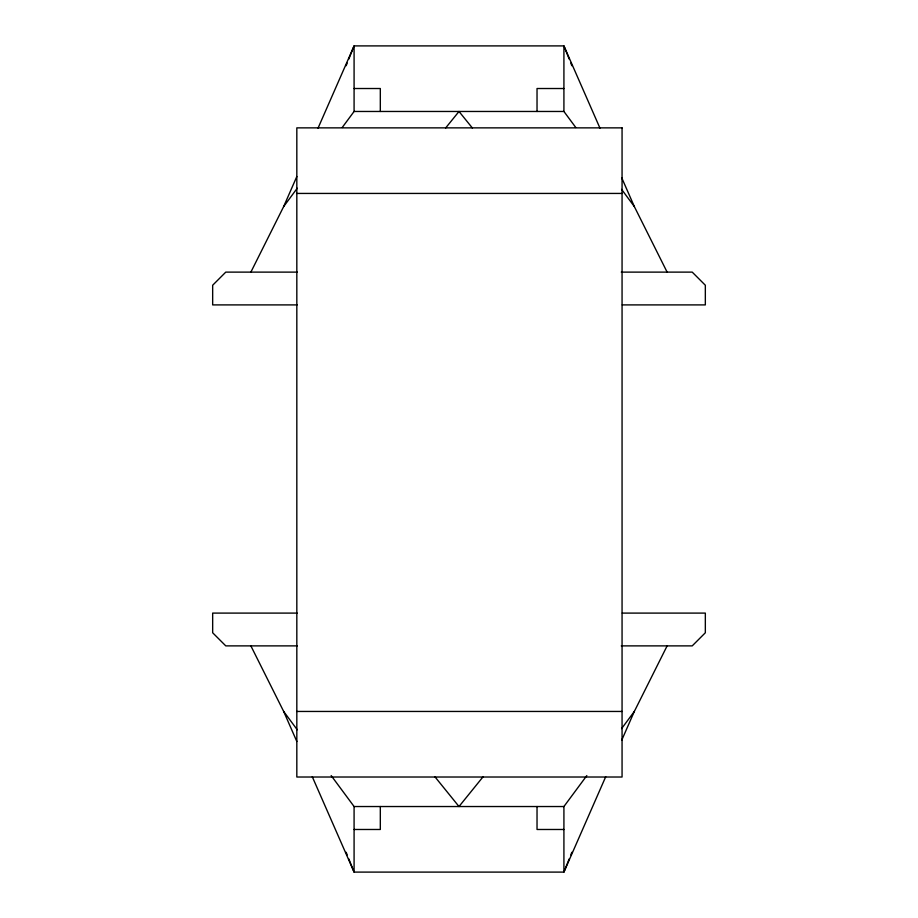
<?xml version="1.0" encoding="UTF-8"?>
<svg xmlns="http://www.w3.org/2000/svg" width="918" height="918" viewBox="0 0 918 918"><rect width="100%" height="100%" fill="white"/><g stroke="black" fill="none" stroke-linecap="round" stroke-linejoin="round"><path stroke-width="1.38" d="M346.143 65.729L347.199 63.078M348.794 59.119L354.084 45.9L563.916 45.9L599.982 128.187M569.206 858.881L563.916 872.1L354.084 872.1L312.292 776.754M570.801 854.922L571.857 852.271M250.878 272.118L283.673 206.55L296.835 176.508M318.018 128.187L354.084 45.9L354.084 111.468L342.207 127.51M605.708 776.754L563.916 872.1L563.916 806.532L586.82 775.595M621.738 740.183L634.327 711.45L667.122 645.882M283.673 206.55L297.248 188.224M621.601 728.628L634.327 711.45M445.574 128.05L459 111.468L472.426 128.05M483.166 776.674L459 806.532L434.834 776.674M354.084 88.518L380.316 88.518L380.316 111.468M563.916 88.518L537.03 88.518L537.03 111.468M354.084 111.468L563.916 111.468L575.793 127.51M296.824 193.434L622.06 193.434M297.317 272.118L225.782 272.118L212.666 285.234L212.666 304.902L297.168 304.902M621.279 272.118L692.218 272.118L705.334 285.234L705.334 304.902L622.266 304.902M297.168 613.098L212.666 613.098L212.666 632.766L225.782 645.882L297.317 645.882M622.266 613.098L705.334 613.098L705.334 632.766L692.218 645.882L621.279 645.882M296.824 711.45L622.06 711.45M331.18 775.595L354.084 806.532L563.916 806.532M354.084 829.482L380.316 829.482L380.316 806.532M563.916 829.482L537.03 829.482L537.03 806.532M621.601 189.372L634.327 206.55L667.122 272.118M250.878 645.882L283.673 711.45L297.248 729.776M621.738 177.817L634.327 206.55M283.673 711.45L296.835 741.492M569.206 59.119L563.916 45.9L563.916 111.468M570.801 63.078L571.857 65.729M346.143 852.271L347.199 854.922M348.794 858.881L354.084 872.1L354.084 806.532M622.06 127.866L296.824 127.866L296.824 777.018L622.06 777.018L622.06 127.866"/></g></svg>
